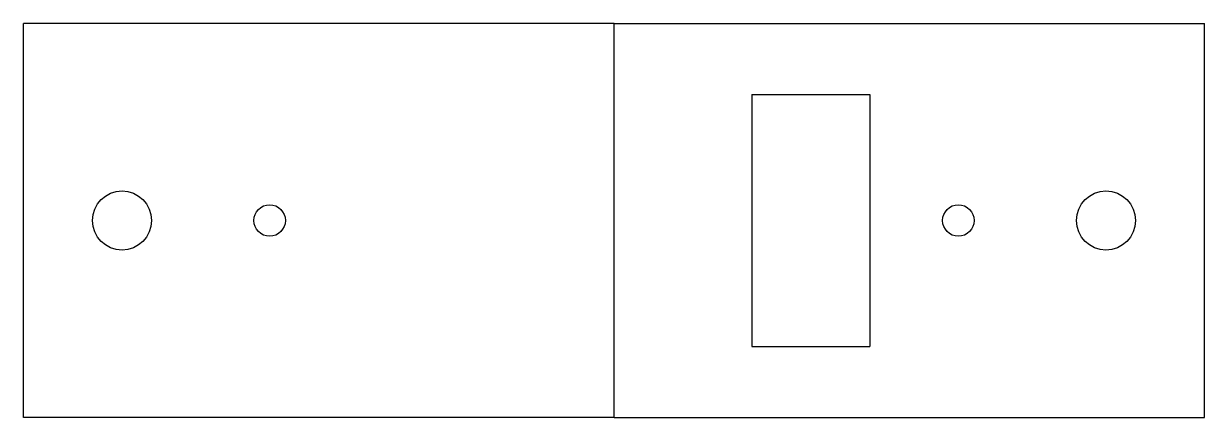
# Model space of a CAD drawing. Extents: x -3 to 3, y -1 to 1.
import ezdxf

# ---------------------------------------------------------------- set-up
doc = ezdxf.new("R2010")
doc.units = 0
doc.header["$MEASUREMENT"] = 0
doc.layers.add('MODELSKETCH_VISIBLE', color=7, linetype='CONTINUOUS')

msp = doc.modelspace()

# ---------------------------------------------------------------- linework, layer by layer
at = {"layer": 'MODELSKETCH_VISIBLE'}
for p, q in [((0, 1), (-3, 1)), ((-3, -1), (-3, 1)), ((0, 1), (3, 1)), ((0, -1), (0, 1)), ((3, -1), (3, 1)), ((0.7, 0.64), (1.3, 0.64)), ((0.7, 0.64), (0.7, -0.64)), ((1.3, 0.64), (1.3, -0.64)), ((0.7, -0.64), (1.3, -0.64)), ((0, -1), (-3, -1)), ((0, -1), (3, -1))]:
    msp.add_line(p, q, dxfattribs=at)
for centre, radius in [((-2.5, 0), 0.15), ((2.5, 0), 0.15), ((-1.75, 0), 0.08), ((1.75, 0), 0.08)]:
    msp.add_circle(centre, radius, dxfattribs=at)

doc.saveas('drawing.dxf')
